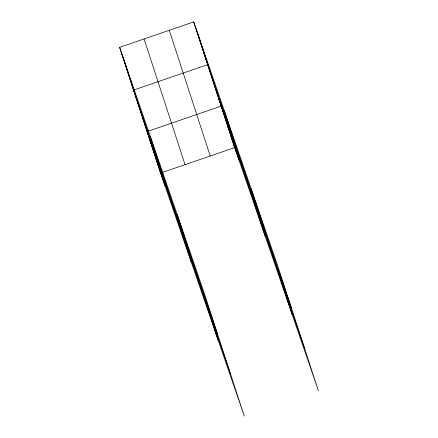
<?xml version="1.0" encoding="UTF-8"?>
<svg xmlns="http://www.w3.org/2000/svg" width="438" height="438" viewBox="0 0 438 438"><rect width="100%" height="100%" fill="white"/><g stroke="black" fill="none" stroke-linecap="round" stroke-linejoin="round"><path stroke-width="0.66" d="M119.634 47.353L203.32 290.394L244.278 416.1L160.593 173.059L119.634 47.353L193.722 21.9L277.407 264.941L318.366 390.647L234.68 147.606L193.722 21.9M148.362 131.132L221.163 106.122L304.848 349.168M162.52 172.397L234.68 147.606M196.043 29.023L200.462 41.845M198.365 36.146L202.783 48.968M200.686 43.269L205.104 56.091M203.008 50.392L207.42 63.214M205.329 57.515L209.742 70.343M291.336 307.684L207.65 64.643L133.557 90.091L217.243 333.132M209.901 71.553L214.319 84.375M212.156 78.468L216.569 91.29M214.406 85.383L218.825 98.205M216.662 92.298L221.075 105.12M218.912 99.212L223.325 112.035M223.418 113.037L227.831 125.859M225.669 119.952L230.087 132.774M227.924 126.867L232.337 139.689M230.174 133.782L234.593 146.604M232.43 140.697L236.843 153.519M121.956 54.476L126.368 67.299M124.277 61.599L128.69 74.422M126.598 68.722L131.011 81.545M128.92 75.845L133.333 88.668M131.236 82.968L135.654 95.791M135.813 97.006L140.226 109.828M138.063 103.921L142.481 116.743M140.319 110.836L144.732 123.658M142.569 117.745L146.987 130.568M144.825 124.66L149.238 137.483M147.075 131.575L230.76 374.616M149.325 138.49L153.743 151.313M151.581 145.405L155.994 158.227M153.831 152.314L158.249 165.142M156.087 159.229L160.5 172.052M158.337 166.144L162.755 178.967M251.248 188.97L292.206 314.676M224.3 110.694L265.253 236.405M198.14 34.722L239.093 160.428M169.276 30.299L210.229 156.005M144.086 38.955L185.039 164.661M177.16 214.417L218.119 340.129M150.207 136.147L191.165 261.853M124.047 60.176L165.006 185.882"/></g></svg>
